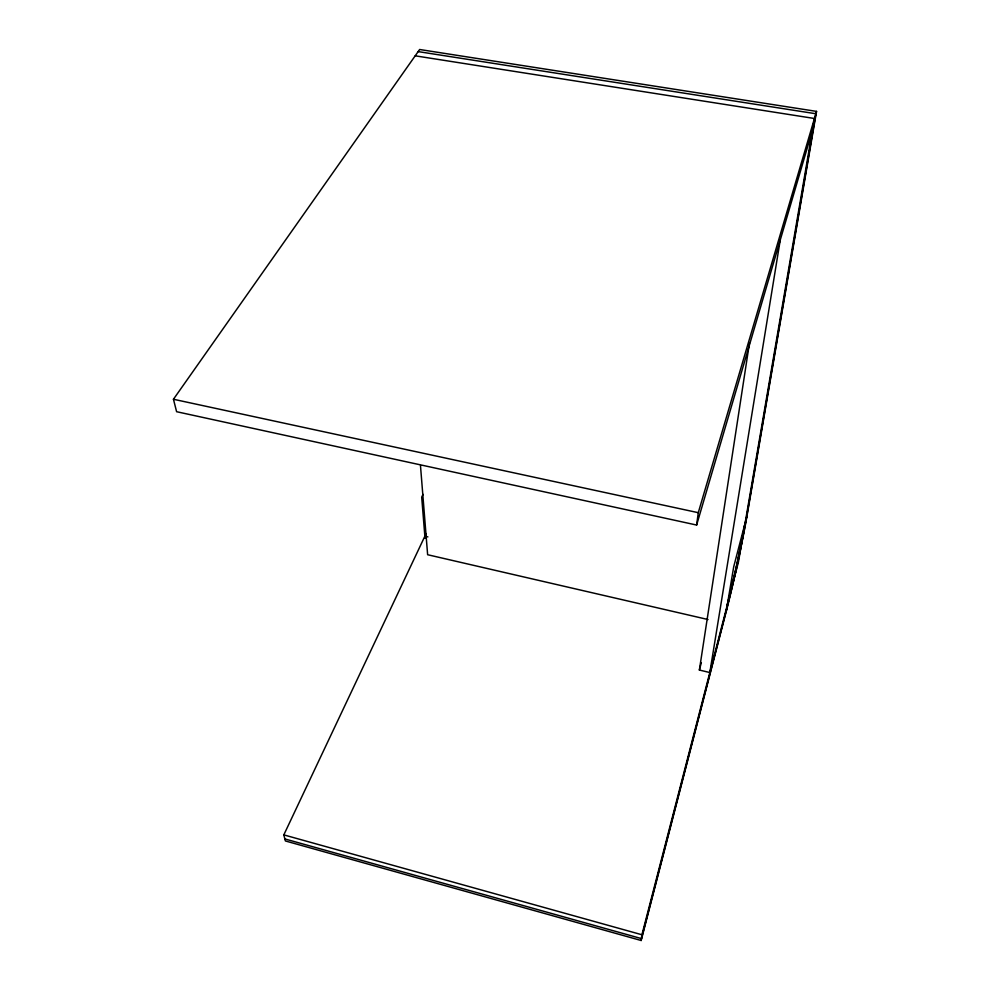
<?xml version="1.0" encoding="UTF-8"?>
<svg xmlns="http://www.w3.org/2000/svg" width="990" height="990" viewBox="0 0 990 990"><rect width="100%" height="100%" fill="white"/><g stroke="black" fill="none" stroke-linecap="round" stroke-linejoin="round"><path stroke-width="1.49" d="M426.071 533.585A58.719 15.964 -77.4 0 1 424.871 536.209L283.821 834.879L285.368 840.955L641.161 940.5L641.928 934.758L738.429 562.06L814.461 118.491L415.206 55.824M696.626 525.047L698.272 512.684L816.552 111.387L419.649 49.5L173.448 399.255L176.604 411.704L696.626 525.047L812.419 130.371M780.219 240.149L709.818 672.532L699.373 670.044L749.455 343.023M641.161 940.5L726.128 611.857L733.738 566.639L747.029 515.728L816.552 111.387M699.373 670.044L701.353 662.595M423.039 494.369L421.69 497.141L425.032 538.288M418.176 51.604L815.859 113.739L746.386 518.191A68.706 3.032 -77.6 0 1 726.499 609.679L641.421 938.594L284.848 838.938M173.448 399.255L698.272 512.684M424.871 536.209L427.878 536.902M708.023 619.53L427.631 554.722L420.478 465.572M283.821 834.879L641.928 934.758M747.029 515.728A72.332 3.193 -77.6 0 1 726.128 611.857M745.099 523.153L737.105 563.347L727.242 605.286A61.467 2.71 -77.6 0 0 745.099 523.153"/></g></svg>
